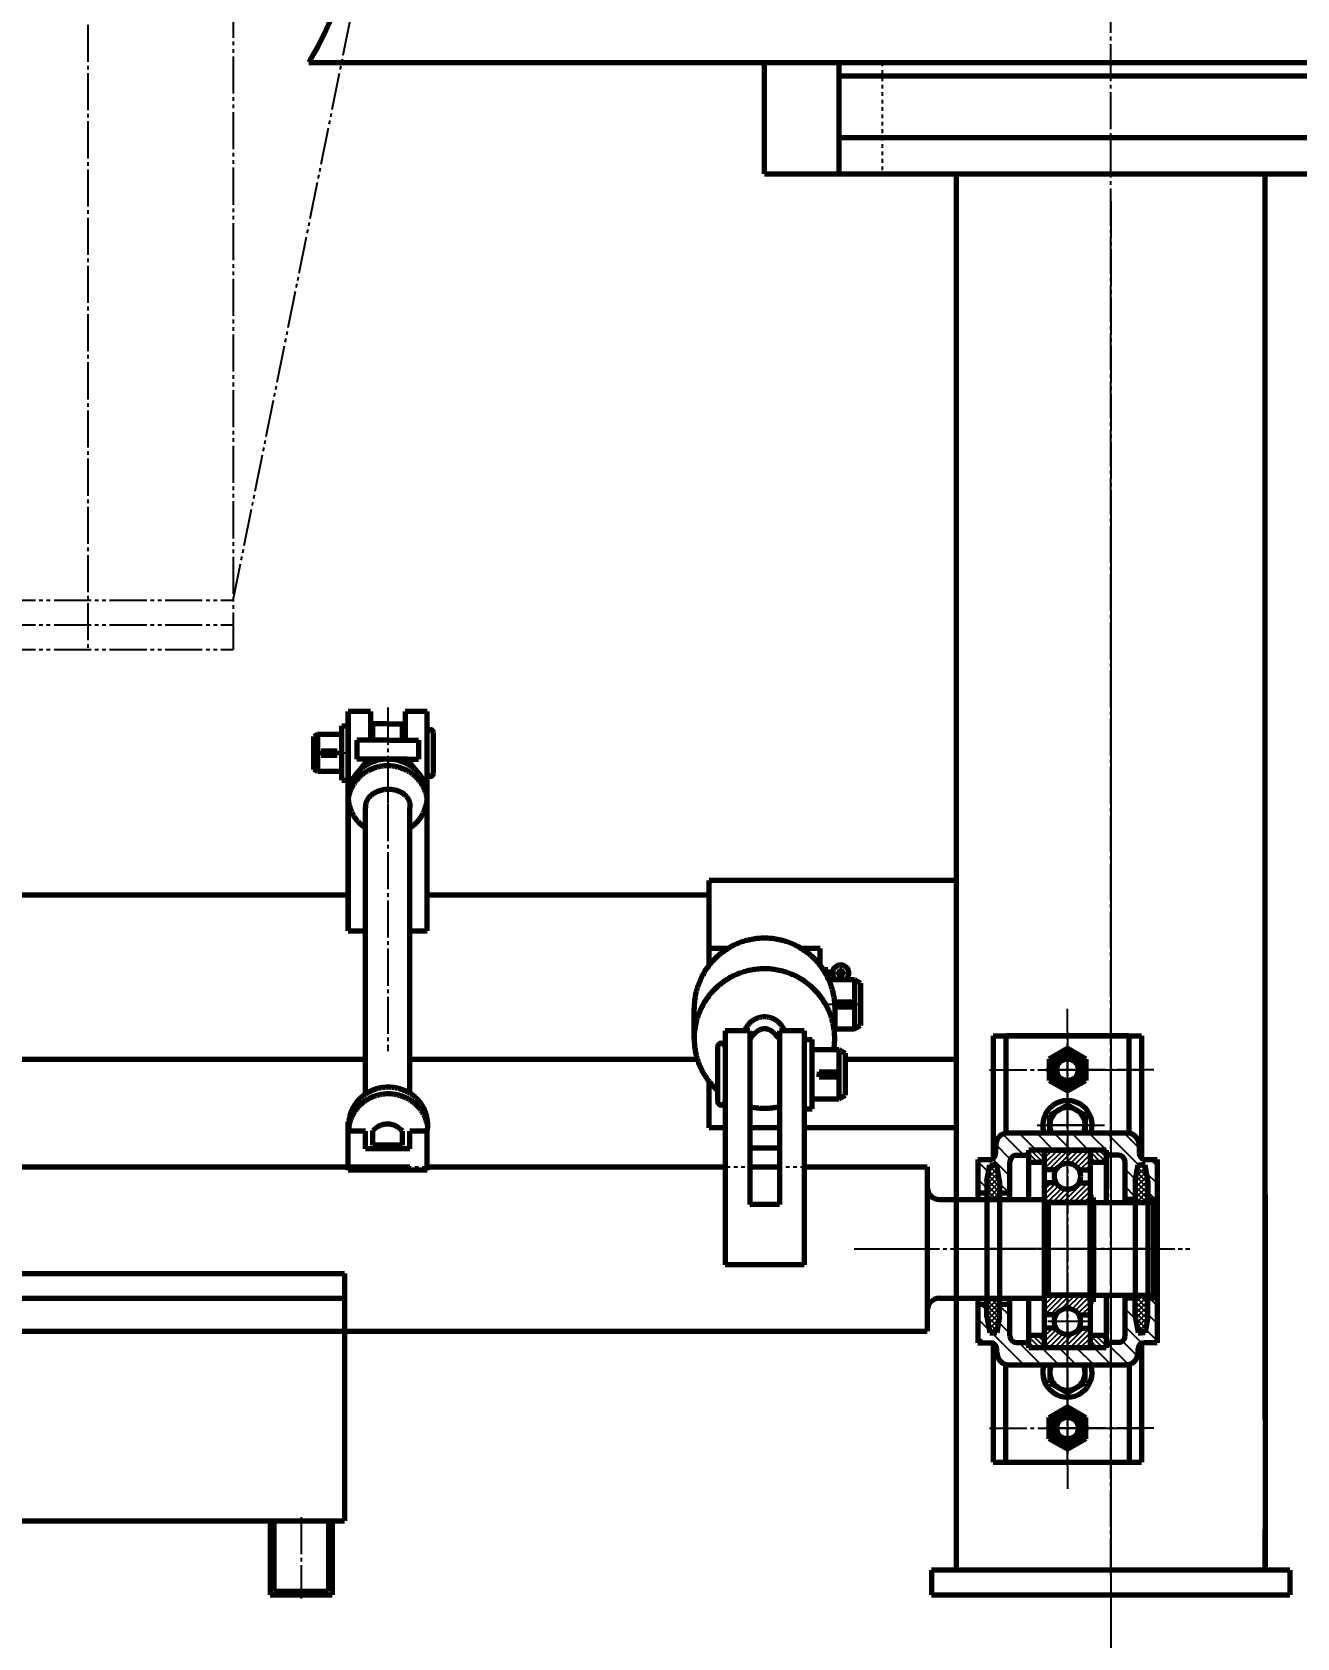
# Model space of a CAD drawing. Header units: millimetres. Extents: x -11880 to 11880, y -8400 to 8400.
# Drawn here: x -1729 to -706, y 3746 to 5046 of the extents above; entities that cross this region are included whole.
import ezdxf

# ---------------------------------------------------------------- set-up
doc = ezdxf.new("R2010")
doc.units = ezdxf.units.MM
for name, pattern in [('EB_DASH', [6, 3, -3]), ('EB_DASHDOT', [39, 30, -3, 3, -3]), ('EB_DASHDOTDOT', [45, 30, -3, 3, -3, 3, -3])]:
    doc.linetypes.add(name, pattern=pattern)
for name, color, linetype, lineweight in [('CAXA0', 7, 'Continuous', 70), ('CAXA1', 1, 'EB_DASHDOT', 25), ('CAXA2', 6, 'EB_DASH', 25), ('CAXA3', 7, 'Continuous', 25), ('CAXA4', 3, 'Continuous', 25), ('CAXA5', 4, 'Continuous', 25)]:
    doc.layers.add(name, color=color, linetype=linetype, lineweight=lineweight)
doc.styles.add('标准', font='', dxfattribs={"width": 0.667})
doc.styles.get('标准').set_extended_font_data('SimSun')
doc.dimstyles.new('标准', dxfattribs={"dimscale": 40, "dimtxt": 5, "dimasz": 3, "dimexe": 2, "dimexo": 0, "dimtad": 1, "dimdec": 1, "dimzin": 12, "dimdsep": 46, "dimtxsty": '标准', "dimcen": 0, "dimdle": 4, "dimaunit": 1, "dimazin": 2, "dimtfac": 1, "dimtdec": 3, "dimtmove": 0, "dimatfit": 3, "dimfxl": 0, "dimtolj": 1, "dimtzin": 0, "dimarcsym": 0})

# ---------------------------------------------------------------- blocks, each defined once
blk = doc.blocks.new('CAXBLOCK196')
at = {"layer": 'CAXA0', "color": 0, "linetype": 'Continuous', "lineweight": 25}
for p, q in [((-909.8, 4109.2), (-904.5, 4114.5)), ((-909.8, 4113.5), (-908.8, 4114.5)), ((-909.8, 4105), (-900.4, 4114.4)), ((-909.8, 4100.7), (-898.5, 4112)), ((-907.7, 4098.6), (-896, 4110.3)), ((-903.5, 4098.6), (-892.8, 4109.3)), ((-899.2, 4098.6), (-888.1, 4109.7)), ((-895, 4098.6), (-879.1, 4114.5)), ((-890.8, 4098.6), (-874.8, 4114.5)), ((-886.5, 4098.6), (-872.8, 4112.3)), ((-882.3, 4098.6), (-872.8, 4108)), ((-878, 4098.6), (-872.8, 4103.8))]:
    blk.add_line(p, q, dxfattribs=at)
blk = doc.blocks.new('CAXBLOCK197')
at = {"layer": 'CAXA0', "color": 0, "linetype": 'Continuous', "lineweight": 25}
for p, q in [((-909.8, 4126.2), (-894.9, 4141.1)), ((-909.8, 4130.4), (-899.2, 4141.1)), ((-909.8, 4134.7), (-903.4, 4141.1)), ((-909.8, 4138.9), (-907.7, 4141.1)), ((-906.6, 4125.1), (-890.7, 4141.1)), ((-902.4, 4125.1), (-886.4, 4141.1)), ((-893, 4130.3), (-882.2, 4141.1)), ((-888.9, 4130.2), (-878, 4141.1)), ((-885.9, 4128.9), (-874, 4140.8)), ((-883.5, 4127), (-872.8, 4137.7)), ((-881.2, 4125.1), (-872.8, 4133.5)), ((-876.9, 4125.1), (-872.8, 4129.2))]:
    blk.add_line(p, q, dxfattribs=at)
blk = doc.blocks.new('CAXBLOCK198')
at = {"layer": 'CAXA0', "color": 0, "linetype": 'Continuous', "lineweight": 25}
for p, q in [((-909.8, 4011.6), (-897.9, 4023.6)), ((-909.8, 4015.9), (-902.1, 4023.6)), ((-909.8, 4020.1), (-906.4, 4023.6)), ((-909.6, 4007.6), (-893.6, 4023.6)), ((-905.3, 4007.6), (-889.4, 4023.6)), ((-901.1, 4007.6), (-885.2, 4023.6)), ((-891.5, 4013), (-880.9, 4023.6)), ((-887.9, 4012.4), (-876.7, 4023.6)), ((-885.1, 4010.9), (-873.3, 4022.8)), ((-882.9, 4008.8), (-872.8, 4018.9)), ((-879.9, 4007.6), (-872.8, 4014.7)), ((-875.6, 4007.6), (-872.8, 4010.5))]:
    blk.add_line(p, q, dxfattribs=at)
blk = doc.blocks.new('CAXBLOCK199')
at = {"layer": 'CAXA0', "color": 0, "linetype": 'Continuous', "lineweight": 25}
for p, q in [((-909.8, 3990.4), (-903.2, 3997)), ((-909.8, 3994.7), (-907.5, 3997)), ((-909.8, 3986.2), (-899.9, 3996.1)), ((-909.6, 3982.2), (-897.8, 3993.9)), ((-906.4, 3981.1), (-895.1, 3992.4)), ((-902.2, 3981.1), (-891.6, 3991.7)), ((-898, 3981.1), (-885.7, 3993.3)), ((-893.7, 3981.1), (-877.8, 3997)), ((-889.5, 3981.1), (-873.5, 3997)), ((-885.2, 3981.1), (-872.8, 3993.5)), ((-882.3, 3996.8), (-882, 3997)), ((-881, 3981.1), (-872.8, 3989.2)), ((-876.7, 3981.1), (-872.8, 3985))]:
    blk.add_line(p, q, dxfattribs=at)
blk = doc.blocks.new('CAXBLOCK201')
at = {"layer": 'CAXA0', "color": 0, "linetype": 'Continuous', "lineweight": 25}
for p, q in [((-872.8, 4099.5), (-870.3, 4102)), ((-871.8, 4096.3), (-870.3, 4097.8))]:
    blk.add_line(p, q, dxfattribs=at)
blk = doc.blocks.new('CAXBLOCK202')
at = {"layer": 'CAXA0', "color": 0, "linetype": 'Continuous', "lineweight": 25}
for p, q in [((-872.8, 4101), (-871.1, 4102.7)), ((-872.8, 4102.4), (-872.6, 4102.7)), ((-872.8, 4099.5), (-870.3, 4102)), ((-872.8, 4098.1), (-870.3, 4100.6)), ((-872.8, 4096.7), (-870.3, 4099.2)), ((-871.8, 4096.3), (-870.3, 4097.8)), ((-870.4, 4096.3), (-870.3, 4096.4))]:
    blk.add_line(p, q, dxfattribs=at)
blk = doc.blocks.new('CAXBLOCK200', base_point=(-870.3, 4061.1))
at = {"layer": 'CAXA0', "linetype": 'Continuous', "lineweight": 70}
for p, q in [((-870.3, 4102.7), (-872.8, 4102.7)), ((-872.8, 4018.3), (-872.8, 4102.7)), ((-870.3, 4096.3), (-872.8, 4096.3)), ((-870.3, 4018.3), (-870.3, 4102.7)), ((-870.3, 4026.4), (-872.8, 4026.4)), ((-870.3, 4018.3), (-872.8, 4018.3))]:
    blk.add_line(p, q, dxfattribs=at)
at = {"layer": 'CAXA1'}
blk.add_line((-867.3, 4061.1), (-875.8, 4061.1), dxfattribs=at)
at = {"layer": 'CAXA0', "linetype": 'Continuous', "lineweight": 70}
blk.add_blockref('CAXBLOCK201', (0, 0), dxfattribs=at)
at = {"layer": 'CAXA5'}
blk.add_blockref('CAXBLOCK202', (0, 0), dxfattribs=at)
blk = doc.blocks.new('CAXBLOCK203')
at = {"layer": 'CAXA0', "color": 0, "linetype": 'Continuous', "lineweight": 25}
for p, q in [((-956.5, 4113.5), (-947.3, 4122.6)), ((-956.1, 4118.1), (-948, 4126.2)), ((-955.2, 4123.2), (-949.4, 4129.1)), ((-954.3, 4128.4), (-953.6, 4129.1)), ((-836.5, 4114.7), (-827.5, 4123.6)), ((-836.5, 4110.5), (-826.9, 4120)), ((-835.8, 4119.6), (-828.2, 4127.3)), ((-834.9, 4124.7), (-830.6, 4129.1)), ((-956.5, 4109.3), (-946.7, 4119)), ((-956.5, 4105), (-946.2, 4115.3)), ((-956.1, 4101.1), (-946.2, 4111)), ((-951.9, 4101.1), (-946.2, 4106.8)), ((-836.5, 4106.2), (-826.3, 4116.4)), ((-836.5, 4102), (-826.2, 4112.2)), ((-835.6, 4098.6), (-826.2, 4108)), ((-947.7, 4101.1), (-946.2, 4102.5)), ((-831.4, 4098.6), (-826.2, 4103.7)), ((-827.1, 4098.6), (-826.2, 4099.5)), ((-956.5, 4011.7), (-947.1, 4021.1)), ((-956.5, 4015.9), (-951.3, 4021.1)), ((-956.5, 4020.2), (-955.5, 4021.1)), ((-956.5, 4007.4), (-946.2, 4017.7)), ((-836.5, 4021.4), (-834.2, 4023.6)), ((-836.5, 4017.1), (-830, 4023.6)), ((-836.5, 4012.9), (-826.2, 4023.1)), ((-836.5, 4008.6), (-826.2, 4018.9)), ((-956, 4003.6), (-946.2, 4013.4)), ((-955.4, 4000), (-946.2, 4009.2)), ((-954.8, 3996.4), (-946.4, 4004.7)), ((-836.2, 4004.7), (-826.2, 4014.7)), ((-835.6, 4001), (-826.2, 4010.4)), ((-834.9, 3997.4), (-826.2, 4006.2)), ((-953.8, 3993.1), (-947.3, 3999.6)), ((-949.6, 3993.1), (-948.2, 3994.4)), ((-834.3, 3993.8), (-827.1, 4001)), ((-830.8, 3993.1), (-828, 3995.9))]:
    blk.add_line(p, q, dxfattribs=at)
blk = doc.blocks.new('CAXBLOCK204')
at = {"layer": 'CAXA0', "color": 0, "linetype": 'Continuous', "lineweight": 25}
for p, q in [((-946.2, 4111.2), (-955.6, 4120.7)), ((-946.2, 4115.5), (-955, 4124.3)), ((-947, 4120.5), (-954.4, 4127.9)), ((-947.9, 4125.6), (-951.3, 4129.1)), ((-826.2, 4110), (-835.8, 4119.6)), ((-826.2, 4114.2), (-835.2, 4123.2)), ((-826.7, 4119), (-834.6, 4126.9)), ((-827.6, 4124.1), (-832.5, 4129.1)), ((-946.2, 4102.7), (-956.5, 4113)), ((-948.8, 4101.1), (-956.5, 4108.7)), ((-946.2, 4107), (-956.3, 4117)), ((-826.2, 4105.8), (-836.5, 4116)), ((-826.2, 4101.5), (-836.5, 4111.8)), ((-827.5, 4098.6), (-836.5, 4107.5)), ((-953, 4101.1), (-956.5, 4104.5)), ((-831.7, 4098.6), (-836.5, 4103.3)), ((-836, 4098.6), (-836.5, 4099)), ((-946.2, 4009.4), (-956.5, 4019.6)), ((-946.3, 4005.3), (-956.5, 4015.4)), ((-946.2, 4013.6), (-953.7, 4021.1)), ((-946.2, 4017.9), (-949.4, 4021.1)), ((-826.2, 4012.4), (-836.5, 4022.7)), ((-826.2, 4008.2), (-836.5, 4018.4)), ((-826.2, 4016.7), (-833.1, 4023.6)), ((-826.2, 4020.9), (-828.9, 4023.6)), ((-947, 4001.7), (-956.5, 4011.2)), ((-947.6, 3998.1), (-956.5, 4006.9)), ((-826.5, 4004.3), (-836.5, 4014.2)), ((-827.2, 4000.6), (-836.5, 4009.9)), ((-827.8, 3997), (-836.4, 4005.6)), ((-948.2, 3994.4), (-955.7, 4001.9)), ((-951.1, 3993.1), (-954.8, 3996.8)), ((-828.4, 3993.4), (-835.5, 4000.5)), ((-832.3, 3993.1), (-834.6, 3995.3))]:
    blk.add_line(p, q, dxfattribs=at)
blk = doc.blocks.new('CAXBLOCK205')
at = {"layer": 'CAXA0', "color": 0, "linetype": 'Continuous', "lineweight": 25}
for p, q in [((-937.6, 4133.7), (-949.4, 4145.5)), ((-926.5, 4136.8), (-943.7, 4154)), ((-926.3, 4150.7), (-930.3, 4154.7)), ((-916.7, 4141.1), (-926.3, 4150.7)), ((-902.5, 4141.1), (-916.2, 4154.7)), ((-891.3, 4144), (-902.1, 4154.7)), ((-874.2, 4141.1), (-887.9, 4154.7)), ((-855.8, 4136.8), (-873.8, 4154.7)), ((-833.9, 4129.1), (-859.6, 4154.7)), ((-833.2, 4142.5), (-845.5, 4154.7)), ((-937.9, 4119.9), (-952, 4134)), ((-888.4, 4141.1), (-891.3, 4144)), ((-818.8, 4128.1), (-824.1, 4133.4)), ((-955.2, 4123.1), (-963.8, 4131.7)), ((-836.2, 4117.2), (-844.7, 4125.7)), ((-818.8, 4113.9), (-827.3, 4122.4)), ((-956.5, 4110.1), (-963.8, 4117.5)), ((-938.2, 4106.1), (-946.2, 4114)), ((-836.5, 4103.3), (-844.7, 4111.5)), ((-820.1, 4101.1), (-826.2, 4107.2)), ((-956.5, 4011.2), (-961.4, 4016.1)), ((-836.5, 4018.4), (-839.1, 4021.1)), ((-818.8, 4014.9), (-825, 4021.1)), ((-954.5, 3995.1), (-963.8, 4004.4)), ((-937.9, 4006.8), (-946.2, 4015)), ((-836.1, 4003.9), (-844.7, 4012.6)), ((-818.8, 4000.8), (-826.2, 4008.2)), ((-958.8, 3985.2), (-963.8, 3990.2)), ((-926.7, 3967.2), (-952.5, 3993.1)), ((-937.9, 3992.6), (-947, 4001.7)), ((-831.1, 3984.8), (-844.7, 3998.4)), ((-818.8, 3986.7), (-828, 3995.8)), ((-926.3, 3981), (-930.7, 3985.4)), ((-912.5, 3967.2), (-926.3, 3981)), ((-898.4, 3967.2), (-912.2, 3981.1)), ((-891.3, 3974.3), (-898.1, 3981.1)), ((-870.1, 3967.2), (-884, 3981.1)), ((-856, 3967.2), (-869.8, 3981.1)), ((-842, 3967.4), (-859.2, 3984.6)), ((-834.6, 3974.2), (-846.8, 3986.3)), ((-941.2, 3967.6), (-948.2, 3974.6)), ((-884.2, 3967.2), (-891.3, 3974.3))]:
    blk.add_line(p, q, dxfattribs=at)
blk = doc.blocks.new('CAXBLOCK206')
at = {"layer": 'CAXA0', "color": 0, "linetype": 'Continuous', "lineweight": 25}
for p, q in [((-915.2, 4131.1), (-922.5, 4138.4)), ((-919.4, 4131.1), (-922.5, 4134.2)), ((-910.9, 4131.1), (-920.9, 4141.1)), ((-909.8, 4134.2), (-916.7, 4141.1)), ((-909.8, 4138.5), (-912.4, 4141.1)), ((-864.2, 4131.1), (-872.8, 4139.7)), ((-868.5, 4131.1), (-872.8, 4135.4)), ((-860.1, 4131.2), (-870, 4141.1)), ((-860.1, 4135.4), (-865.8, 4141.1)), ((-860.1, 4139.7), (-861.5, 4141.1)), ((-872.7, 4131.1), (-872.8, 4131.2)), ((-913.7, 3981.1), (-922.5, 3990)), ((-909.8, 3981.5), (-919.4, 3991.1)), ((-909.8, 3985.7), (-915.2, 3991.1)), ((-909.8, 3990), (-910.9, 3991.1)), ((-862.7, 3981.1), (-872.7, 3991.1)), ((-860.1, 3982.7), (-868.5, 3991.1)), ((-860.1, 3987), (-864.3, 3991.1)), ((-917.9, 3981.1), (-922.5, 3985.7)), ((-922.1, 3981.1), (-922.5, 3981.5)), ((-867, 3981.1), (-872.8, 3986.9)), ((-871.2, 3981.1), (-872.8, 3982.7))]:
    blk.add_line(p, q, dxfattribs=at)
blk = doc.blocks.new('CAXBLOCK207', base_point=(-891.3, 4206.1))
at = {"layer": 'CAXA0'}
for p, q in [((-891.3, 4223.2), (-906.2, 4214.6)), ((-906.2, 4214.6), (-906.2, 4197.5)), ((-876.5, 4214.6), (-891.3, 4223.2)), ((-876.5, 4214.6), (-876.5, 4197.5)), ((-906.2, 4197.5), (-891.3, 4189)), ((-891.3, 4189), (-876.5, 4197.5))]:
    blk.add_line(p, q, dxfattribs=at)
blk.add_circle((-891.3, 4206.1), 14.8, dxfattribs=at)
at = {"layer": 'CAXA1', "linetype": 'EB_DASHDOT', "lineweight": 25}
for p, q in [((-891.3, 4186), (-891.3, 4226.2)), ((-873.5, 4206.1), (-909.2, 4206.1))]:
    blk.add_line(p, q, dxfattribs=at)
blk = doc.blocks.new('CAXBLOCK208', base_point=(-891.3, 3916.1))
at = {"layer": 'CAXA0'}
for p, q in [((-906.2, 3924.6), (-891.3, 3933.2)), ((-906.2, 3907.5), (-906.2, 3924.6)), ((-891.3, 3933.2), (-876.5, 3924.6)), ((-876.5, 3907.5), (-876.5, 3924.6)), ((-891.3, 3899), (-906.2, 3907.5)), ((-876.5, 3907.5), (-891.3, 3899))]:
    blk.add_line(p, q, dxfattribs=at)
blk.add_circle((-891.3, 3916.1), 14.8, dxfattribs=at)
at = {"layer": 'CAXA1', "linetype": 'EB_DASHDOT', "lineweight": 25}
for p, q in [((-891.3, 3936.2), (-891.3, 3896)), ((-873.5, 3916.1), (-909.2, 3916.1))]:
    blk.add_line(p, q, dxfattribs=at)
blk = doc.blocks.new('*D213')
at = {"layer": 'CAXA4', "linetype": 'Continuous', "lineweight": 25}
for points in [[(-7351.3, 3066.3), (-7231.3, 3051.3), (-7231.3, 3081.3)], [(-856.3, 3066.3), (-976.3, 3051.3), (-976.3, 3081.3)]]:
    blk.add_hatch(color=0, dxfattribs=at).paths.add_polyline_path(points, flags=0)
at = {"layer": 'CAXA4', "color": 0, "linetype": 'Continuous', "lineweight": 25}
for p, q in [((-7351.3, 4534.1), (-7351.3, 2986.3)), ((-856.3, 3797.1), (-856.3, 2986.3)), ((-7351.3, 3066.3), (-856.3, 3066.3))]:
    blk.add_line(p, q, dxfattribs=at)
at = {"layer": 'CAXA4', "color": 0, "linetype": 'Continuous', "lineweight": 25, "insert": (-4316.6, 3365.3), "char_height": 200, "attachment_point": 1, "style": '标准'}
blk.add_mtext('\\fSimSun|b0|i0|p34;6495', dxfattribs=at)
blk = doc.blocks.new('CAXBLOCK307', base_point=(-1426.3, 5281.1))
at = {"layer": 'CAXA0', "color": 2, "linetype": 'EB_DASHDOTDOT', "lineweight": 25}
for p, q in [((-1566.3, 6016.1), (-1566.3, 4546.1)), ((-1566.3, 4586.1), (-1456.3, 5131.1)), ((-1801.3, 4586.1), (-1566.3, 4586.1)), ((-1801.3, 4566.1), (-1566.3, 4566.1)), ((-1801.3, 4546.1), (-1566.3, 4546.1))]:
    blk.add_line(p, q, dxfattribs=at)
at = {"layer": 'CAXA1', "linetype": 'EB_DASHDOT', "lineweight": 25}
blk.add_line((-1683.8, 6026.6), (-1683.8, 4546.1), dxfattribs=at)
blk = doc.blocks.new('CAXBLOCK306', base_point=(-1426.3, 5281.1))
at = {"layer": 'CAXA0'}
blk.add_blockref('CAXBLOCK307', (-1426.3, 5281.1), dxfattribs=at)
blk = doc.blocks.new('CAXBLOCK339', base_point=(-7241.3, 3781.1))
at = {"layer": 'CAXA0'}
for p, q in [((-6919.5, 4041.1), (-1476.3, 4041.1)), ((-1476.3, 4041.1), (-1476.3, 3841.1)), ((-7248.3, 4021.1), (-1476.3, 4021.1)), ((-1476.3, 3959.1), (-1476.3, 3843.1)), ((-6919.5, 3841.1), (-1476.3, 3841.1)), ((-1536.3, 3841.1), (-1536.3, 3781.1)), ((-1533.3, 3841.1), (-1533.3, 3784.1)), ((-1489.3, 3841.1), (-1489.3, 3784.1)), ((-1486.3, 3841.1), (-1486.3, 3781.1)), ((-1533.3, 3784.1), (-1489.3, 3784.1)), ((-1536.3, 3781.1), (-1486.3, 3781.1))]:
    blk.add_line(p, q, dxfattribs=at)
at = {"layer": 'CAXA1', "linetype": 'EB_DASHDOT', "lineweight": 25}
blk.add_line((-1511.3, 3844.1), (-1511.3, 3778.1), dxfattribs=at)
blk = doc.blocks.new('*D424')
at = {"layer": 'CAXA4', "linetype": 'Continuous', "lineweight": 25}
for points in [[(-856.3, 3066.3), (-736.3, 3051.3), (-736.3, 3081.3)], [(643.7, 3066.3), (523.7, 3051.3), (523.7, 3081.3)]]:
    blk.add_hatch(color=0, dxfattribs=at).paths.add_polyline_path(points, flags=0)
at = {"layer": 'CAXA4', "color": 0, "linetype": 'Continuous', "lineweight": 25}
for p, q in [((643.7, 4361.3), (643.7, 2986.3)), ((-856.3, 4230.9), (-856.3, 2986.3)), ((-856.3, 3066.3), (643.7, 3066.3))]:
    blk.add_line(p, q, dxfattribs=at)
at = {"layer": 'CAXA4', "color": 0, "linetype": 'Continuous', "lineweight": 25, "insert": (-319.1, 3365.3), "char_height": 200, "attachment_point": 1, "style": '标准'}
blk.add_mtext('\\fSimSun|b0|i0|p34;1500', dxfattribs=at)

msp = doc.modelspace()

# ---------------------------------------------------------------- linework, layer by layer
at = {"layer": 'CAXA0', "linetype": 'Continuous', "lineweight": 70}
for p, q in [((-1505.22, 5021.08), (-236.33, 5021.08)), ((-981.33, 4931.08), (-981.33, 3801.08)), ((-731.33, 3923.01), (-731.33, 4931.08)), ((-1484.93, 4464.02), (-1484.93, 4462.35)), ((-1484.93, 4460.68), (-1484.93, 4462.35)), ((-1074.83, 4280.06), (-1076.07, 4283.11)), ((-1074.83, 4280.06), (-1073.6, 4283.11)), ((-1074.83, 4279.08), (-1074.83, 4280.06)), ((-841.33, 4233.57), (-941.33, 4233.57)), ((-941.33, 4233.57), (-941.33, 4154.75)), ((-841.33, 4154.75), (-841.33, 4233.57)), ((-963.83, 4133.4), (-954.44, 4133.4)), ((-828.21, 4133.4), (-818.83, 4133.4)), ((-731.33, 4105.08), (-731.33, 3923.01)), ((-731.33, 4105.08), (-731.33, 3923.01)), ((-731.33, 4105.08), (-731.33, 3801.08)), ((-941.33, 3888.6), (-941.33, 3967.41)), ((-938.52, 3967.23), (-844.13, 3967.23)), ((-841.33, 3967.41), (-841.33, 3888.6)), ((-731.33, 3834.01), (-731.33, 3801.08)), ((-731.33, 3834.01), (-731.33, 3801.08)), ((-731.33, 3834.01), (-731.33, 3801.08)), ((-731.33, 3801.08), (-731.33, 3834.01)), ((-1001.33, 3801.08), (-1001.33, 3781.08)), ((-1001.33, 3797.08), (-1001.33, 3781.08)), ((-711.33, 3801.08), (-711.33, 3781.08)), ((-711.33, 3797.08), (-711.33, 3781.08))]:
    msp.add_line(p, q, dxfattribs=at)
at = {"layer": 'CAXA0'}
for p, q in [((-1136.33, 4931.08), (-1136.33, 5021.08)), ((-1076.33, 5021.08), (-1076.33, 4931.08)), ((-1076.33, 5021.08), (-1076.33, 4931.08)), ((-636.33, 5010.08), (-1076.33, 5010.08)), ((-636.33, 4960.08), (-1076.33, 4960.08)), ((-1136.33, 4931.08), (-476.33, 4931.08)), ((-1478.33, 4440.35), (-1478.33, 4484.35)), ((-1478.33, 4484.35), (-1473.33, 4484.35)), ((-1473.33, 4496.08), (-1473.33, 4318.46)), ((-1473.33, 4318.46), (-1473.33, 4496.08)), ((-1455.33, 4496.08), (-1473.33, 4496.08)), ((-1455.33, 4496.08), (-1455.33, 4472.68)), ((-1453.33, 4472.68), (-1453.33, 4486.08)), ((-1441.33, 4486.08), (-1453.33, 4486.08)), ((-1441.33, 4486.08), (-1429.33, 4486.08)), ((-1429.33, 4472.68), (-1429.33, 4486.08)), ((-1427.33, 4496.08), (-1427.33, 4472.68)), ((-1409.33, 4496.08), (-1427.33, 4496.08)), ((-1409.33, 4318.46), (-1409.33, 4496.08)), ((-1409.33, 4318.46), (-1409.33, 4496.08)), ((-1498.18, 4477.35), (-1501.18, 4475.61)), ((-1501.18, 4449.08), (-1501.18, 4475.61)), ((-1501.18, 4475.61), (-1501.18, 4449.08)), ((-1498.19, 4477.35), (-1498.19, 4447.35)), ((-1478.33, 4477.35), (-1498.19, 4477.35)), ((-1498.19, 4447.35), (-1498.19, 4477.35)), ((-1466.33, 4472.68), (-1466.33, 4457.46)), ((-1441.33, 4472.68), (-1466.33, 4472.68)), ((-1441.33, 4472.68), (-1416.33, 4472.68)), ((-1416.33, 4472.68), (-1416.33, 4457.46)), ((-1404.33, 4445.85), (-1404.33, 4478.85)), ((-1495.12, 4464.02), (-1495.12, 4462.35)), ((-1495.12, 4464.02), (-1482.33, 4464.02)), ((-1495.12, 4460.68), (-1495.12, 4462.35)), ((-1495.12, 4460.68), (-1482.33, 4460.68)), ((-1493.21, 4464.02), (-1493.21, 4462.35)), ((-1493.21, 4460.68), (-1493.21, 4462.35)), ((-1488.26, 4464.02), (-1488.26, 4462.35)), ((-1488.26, 4460.68), (-1488.26, 4462.35)), ((-1482.33, 4464.02), (-1482.33, 4462.35)), ((-1482.33, 4460.68), (-1482.33, 4462.35)), ((-1457.2, 4457.46), (-1473.33, 4437.25)), ((-1441.33, 4457.46), (-1466.33, 4457.46)), ((-1425.45, 4457.46), (-1457.2, 4457.46)), ((-1441.33, 4457.46), (-1416.33, 4457.46)), ((-1425.45, 4457.46), (-1409.33, 4437.25)), ((-1498.18, 4447.35), (-1501.18, 4449.08)), ((-1478.33, 4447.35), (-1498.19, 4447.35)), ((-1478.33, 4440.35), (-1473.33, 4440.35)), ((-1459.33, 4186.32), (-1459.33, 4418.13)), ((-1423.33, 4186.91), (-1423.33, 4418.15)), ((-981.33, 4359.08), (-1181.33, 4359.08)), ((-1181.33, 4290.58), (-1181.33, 4359.08)), ((-1760.69, 4347.58), (-1473.33, 4347.58)), ((-1409.33, 4347.58), (-1383.33, 4347.58)), ((-1409.33, 4347.58), (-1181.33, 4347.58)), ((-1473.33, 4318.46), (-1459.33, 4318.46)), ((-1423.33, 4318.46), (-1409.33, 4318.46)), ((-1166.24, 4304.08), (-1181.33, 4304.08)), ((-1091.33, 4304.08), (-1106.54, 4304.08)), ((-1091.33, 4290.42), (-1091.33, 4304.08)), ((-1088.93, 4287.08), (-1085.33, 4287.08)), ((-1085.33, 4279.08), (-1085.33, 4287.08)), ((-1085.33, 4279.08), (-1063.75, 4279.08)), ((-1063.75, 4279.08), (-1063.75, 4239.08)), ((-1063.75, 4279.08), (-1058.75, 4276.19)), ((-1058.75, 4276.19), (-1058.75, 4241.97)), ((-1193.39, 4230.82), (-1193.39, 4255.6)), ((-1079.39, 4239.08), (-1079.39, 4255.6)), ((-1078.83, 4261.07), (-1078.83, 4259.08)), ((-1078.83, 4261.07), (-1064.02, 4261.07)), ((-1078.83, 4257.09), (-1078.83, 4259.08)), ((-1078.83, 4257.09), (-1064.02, 4257.09)), ((-1074.83, 4261.07), (-1074.83, 4259.08)), ((-1074.83, 4257.09), (-1074.83, 4259.08)), ((-1067.73, 4261.07), (-1067.73, 4259.08)), ((-1067.73, 4257.09), (-1067.73, 4259.08)), ((-1064.02, 4261.07), (-1064.02, 4259.08)), ((-1064.02, 4257.09), (-1064.02, 4259.08)), ((-1168.39, 4237.48), (-1168.39, 4048.1)), ((-1148.39, 4237.48), (-1168.39, 4237.48)), ((-1148.39, 4237.48), (-1148.39, 4097.08)), ((-1124.39, 4237.48), (-1124.39, 4097.08)), ((-1104.39, 4237.48), (-1124.39, 4237.48)), ((-1104.39, 4237.48), (-1104.39, 4048.1)), ((-1080.18, 4239.08), (-1063.75, 4239.08)), ((-1063.75, 4239.08), (-1058.75, 4241.97)), ((-1174.39, 4224.48), (-1174.39, 4180.48)), ((-1168.39, 4224.48), (-1168.39, 4180.48)), ((-1103.89, 4230.48), (-1097.89, 4230.48)), ((-1097.89, 4174.48), (-1097.89, 4230.48)), ((-951.33, 4233.58), (-831.33, 4233.58)), ((-951.33, 4233.58), (-951.33, 4134.49)), ((-951.33, 4233.58), (-831.33, 4233.58)), ((-951.33, 4233.58), (-951.33, 4142.36)), ((-831.33, 4233.58), (-831.33, 4134.49)), ((-831.33, 4233.58), (-831.33, 4142.36)), ((-1748.91, 4214.58), (-1459.33, 4214.58)), ((-1423.33, 4214.58), (-1369.33, 4214.58)), ((-1423.33, 4214.58), (-1190.82, 4214.58)), ((-1097.89, 4222.48), (-1076.31, 4222.48)), ((-1076.31, 4222.48), (-1076.31, 4182.48)), ((-1076.31, 4222.48), (-1071.31, 4219.59)), ((-1071.31, 4219.59), (-1071.31, 4185.36)), ((-1071.31, 4214.58), (-981.33, 4214.58)), ((-1092.17, 4204.34), (-1092.17, 4202.35)), ((-1092.17, 4204.34), (-1077.36, 4204.34)), ((-1092.17, 4200.36), (-1092.17, 4202.35)), ((-1092.17, 4200.36), (-1077.36, 4200.36)), ((-1088.17, 4204.34), (-1088.17, 4202.35)), ((-1088.17, 4200.36), (-1088.17, 4202.35)), ((-1081.07, 4204.34), (-1081.07, 4202.35)), ((-1081.07, 4200.36), (-1081.07, 4202.35)), ((-1077.36, 4204.34), (-1077.36, 4202.35)), ((-1077.36, 4200.36), (-1077.36, 4202.35)), ((-1181.33, 4159.08), (-1181.33, 4196.61)), ((-1076.31, 4182.48), (-1071.31, 4185.36)), ((-1103.89, 4174.48), (-1097.89, 4174.48)), ((-1097.89, 4182.48), (-1076.31, 4182.48)), ((-905.59, 4169.35), (-891.33, 4177.59)), ((-891.33, 4177.59), (-877.06, 4169.35)), ((-1473.33, 4124.83), (-1473.33, 4163.94)), ((-1168.39, 4159.08), (-1181.33, 4159.08)), ((-1124.39, 4159.08), (-1148.39, 4159.08)), ((-981.33, 4159.08), (-1104.39, 4159.08)), ((-905.59, 4154.75), (-905.59, 4169.35)), ((-877.06, 4169.35), (-877.06, 4154.75)), ((-1459.33, 4156.28), (-1473.33, 4156.28)), ((-1459.33, 4141.96), (-1459.33, 4156.28)), ((-1453.33, 4145.12), (-1453.33, 4156.84)), ((-1429.33, 4145.12), (-1429.33, 4156.24)), ((-1409.33, 4156.28), (-1423.33, 4156.28)), ((-1423.33, 4141.96), (-1423.33, 4156.28)), ((-1409.33, 4124.83), (-1409.33, 4156.28)), ((-949.41, 4145.45), (-949.44, 4138.38)), ((-841.33, 4154.75), (-941.33, 4154.75)), ((-833.24, 4145.45), (-833.21, 4138.38)), ((-1423.33, 4141.96), (-1459.33, 4141.96)), ((-1429.33, 4145.12), (-1453.33, 4145.12)), ((-1124.39, 4142.52), (-1148.39, 4142.52)), ((-963.83, 4133.4), (-963.83, 4101.08)), ((-932.94, 4136.79), (-925.53, 4136.79)), ((-922.53, 4101.08), (-922.53, 4141.08)), ((-860.13, 4141.08), (-922.53, 4141.08)), ((-909.83, 3981.08), (-909.83, 4141.08)), ((-907.73, 4141.08), (-874.93, 4141.08)), ((-872.83, 4141.08), (-872.83, 4098.58)), ((-860.13, 4141.08), (-860.13, 4098.58)), ((-849.71, 4136.79), (-857.13, 4136.79)), ((-818.83, 4133.4), (-818.83, 4023.58)), ((-1750.69, 4127.58), (-1423.33, 4127.58)), ((-1409.33, 4124.83), (-1473.33, 4124.83)), ((-1409.33, 4127.58), (-1168.39, 4127.58)), ((-1409.33, 4127.58), (-1168.39, 4127.58)), ((-1148.39, 4127.58), (-1136.39, 4127.58)), ((-1148.39, 4127.58), (-1124.39, 4127.58)), ((-1104.39, 4127.58), (-1019.83, 4127.58)), ((-1104.39, 4127.58), (-1004.83, 4127.58)), ((-1019.83, 4127.58), (-1004.83, 4127.58)), ((-1004.83, 4127.58), (-1004.83, 3994.58)), ((-956.45, 4116.03), (-954.19, 4129.06)), ((-954.19, 4129.06), (-951.33, 4129.06)), ((-948.46, 4129.06), (-951.33, 4129.06)), ((-946.2, 4116.03), (-948.46, 4129.06)), ((-937.94, 4101.08), (-937.94, 4131.79)), ((-909.83, 4131.08), (-922.53, 4131.08)), ((-900.53, 4125.14), (-909.83, 4125.14)), ((-882.13, 4125.14), (-872.83, 4125.14)), ((-860.13, 4131.08), (-872.83, 4131.08)), ((-844.71, 4098.58), (-844.71, 4131.79)), ((-836.45, 4116.03), (-834.19, 4129.06)), ((-834.19, 4129.06), (-831.33, 4129.06)), ((-828.46, 4129.06), (-831.33, 4129.06)), ((-826.2, 4116.03), (-828.46, 4129.06)), ((-956.45, 4116.03), (-956.45, 4021.08)), ((-946.2, 4116.03), (-946.2, 4021.08)), ((-900.53, 4114.52), (-909.83, 4114.52)), ((-882.13, 4114.52), (-872.83, 4114.52)), ((-836.45, 4116.03), (-836.45, 4023.58)), ((-826.2, 4116.03), (-826.2, 4023.58)), ((-1124.39, 4097.08), (-1148.39, 4097.08)), ((-994.83, 4101.08), (-909.83, 4101.08)), ((-909.83, 4021.08), (-909.83, 4101.08)), ((-909.83, 4021.08), (-909.83, 4101.08)), ((-909.83, 4021.08), (-909.83, 4101.08)), ((-909.83, 4101.08), (-909.83, 4021.08)), ((-909.83, 4097.08), (-906.83, 4097.08)), ((-909.83, 4025.08), (-909.83, 4097.08)), ((-909.83, 4097.08), (-909.83, 4025.08)), ((-909.83, 4097.08), (-906.83, 4097.08)), ((-874.93, 4098.58), (-907.73, 4098.58)), ((-874.93, 4098.58), (-907.73, 4098.58)), ((-874.93, 4098.58), (-907.73, 4098.58)), ((-906.83, 4098.58), (-873.03, 4098.58)), ((-906.83, 4023.58), (-906.83, 4098.58)), ((-906.83, 4098.58), (-906.83, 4023.58)), ((-906.83, 4098.58), (-873.03, 4098.58)), ((-905.83, 4098.58), (-872.33, 4098.58)), ((-905.83, 4098.58), (-872.33, 4098.58)), ((-873.03, 4023.58), (-873.03, 4098.58)), ((-873.03, 4098.58), (-873.03, 4023.58)), ((-873.03, 4097.08), (-870.33, 4097.08)), ((-873.03, 4097.08), (-870.33, 4097.08)), ((-872.83, 4098.58), (-822.83, 4098.58)), ((-870.33, 4023.58), (-870.33, 4098.58)), ((-870.33, 4098.58), (-870.33, 4023.58)), ((-870.33, 4098.58), (-821.83, 4098.58)), ((-870.33, 4025.08), (-870.33, 4097.08)), ((-870.33, 4097.08), (-870.33, 4025.08)), ((-836.45, 4101.08), (-844.71, 4101.08)), ((-818.83, 4101.08), (-826.2, 4101.08)), ((-821.83, 4098.58), (-819.83, 4096.58)), ((-821.83, 4098.58), (-821.83, 4023.58)), ((-819.83, 4096.58), (-819.83, 4025.58)), ((-1104.39, 4048.1), (-1168.39, 4048.1)), ((-994.83, 4021.08), (-909.83, 4021.08)), ((-963.83, 4021.08), (-963.83, 3985.17)), ((-956.45, 4006.13), (-956.45, 4021.08)), ((-946.2, 4006.13), (-946.2, 4021.08)), ((-937.94, 3990.37), (-937.94, 4021.08)), ((-922.53, 3981.08), (-922.53, 4021.08)), ((-909.83, 4025.08), (-906.83, 4025.08)), ((-909.83, 4025.08), (-906.83, 4025.08)), ((-874.93, 4023.58), (-907.73, 4023.58)), ((-874.93, 4023.58), (-907.73, 4023.58)), ((-874.93, 4023.58), (-907.73, 4023.58)), ((-906.83, 4023.58), (-873.03, 4023.58)), ((-906.83, 4023.58), (-873.03, 4023.58)), ((-905.83, 4023.58), (-872.33, 4023.58)), ((-905.83, 4023.58), (-872.33, 4023.58)), ((-873.03, 4025.08), (-870.33, 4025.08)), ((-873.03, 4025.08), (-870.33, 4025.08)), ((-872.83, 4023.58), (-872.83, 3981.08)), ((-872.33, 4023.58), (-818.83, 4023.58)), ((-870.33, 4023.58), (-821.83, 4023.58)), ((-860.13, 4023.58), (-860.13, 3981.08)), ((-844.71, 3990.37), (-844.71, 4023.58)), ((-836.45, 4021.08), (-844.71, 4021.08)), ((-836.45, 4006.13), (-836.45, 4023.58)), ((-826.2, 4006.13), (-826.2, 4023.58)), ((-818.83, 4021.08), (-826.2, 4021.08)), ((-819.83, 4025.58), (-821.83, 4023.58)), ((-818.83, 4023.58), (-818.83, 3985.17)), ((-956.45, 4006.13), (-954.19, 3993.1)), ((-946.2, 4006.13), (-948.46, 3993.1)), ((-900.53, 4007.64), (-909.83, 4007.64)), ((-882.13, 4007.64), (-872.83, 4007.64)), ((-836.45, 4006.13), (-834.19, 3993.1)), ((-826.2, 4006.13), (-828.46, 3993.1)), ((-1750.69, 3994.58), (-1012.33, 3994.58)), ((-1019.83, 3994.58), (-1004.83, 3994.58)), ((-954.19, 3993.1), (-951.33, 3993.1)), ((-948.46, 3993.1), (-951.33, 3993.1)), ((-909.83, 3991.08), (-922.53, 3991.08)), ((-900.53, 3997.02), (-909.83, 3997.02)), ((-882.13, 3997.02), (-872.83, 3997.02)), ((-860.13, 3991.08), (-872.83, 3991.08)), ((-834.19, 3993.1), (-831.33, 3993.1)), ((-828.46, 3993.1), (-831.33, 3993.1)), ((-963.83, 3985.17), (-953.52, 3985.17)), ((-951.33, 3984.66), (-951.33, 3888.58)), ((-948.52, 3977.23), (-948.52, 3980.17)), ((-932.94, 3985.37), (-925.53, 3985.37)), ((-860.13, 3981.08), (-922.53, 3981.08)), ((-874.93, 3981.08), (-907.73, 3981.08)), ((-849.71, 3985.37), (-857.13, 3985.37)), ((-834.13, 3977.23), (-834.13, 3980.17)), ((-831.33, 3984.66), (-831.33, 3888.58)), ((-818.83, 3985.17), (-829.13, 3985.17)), ((-905.59, 3967.41), (-905.59, 3952.81)), ((-877.06, 3952.81), (-877.06, 3967.41)), ((-905.59, 3952.81), (-891.33, 3944.57)), ((-891.33, 3944.57), (-877.06, 3952.81)), ((-951.33, 3888.58), (-831.33, 3888.58)), ((-711.33, 3801.08), (-1001.33, 3801.08)), ((-1001.33, 3781.08), (-711.33, 3781.08))]:
    msp.add_line(p, q, dxfattribs=at)
at = {"layer": 'CAXA0', "color": 230}
for p, q in [((-956.45, 4106.08), (-963.83, 4106.08)), ((-937.94, 4106.08), (-946.2, 4106.08)), ((-956.45, 4016.08), (-963.83, 4016.08)), ((-937.94, 4016.08), (-946.2, 4016.08))]:
    msp.add_line(p, q, dxfattribs=at)
at = {"layer": 'CAXA0', "linetype": 'Continuous', "lineweight": 70}
for centre in [(-891.33, 4206.07), (-891.33, 3916.1)]:
    msp.add_circle(centre, 11, dxfattribs=at)
at = {"layer": 'CAXA0'}
for centre, radius in [((-891.33, 4206.08), 8.75), ((-891.33, 4206.08), 8.75), ((-891.33, 4119.83), 10.62), ((-891.33, 4002.33), 10.62), ((-891.33, 3916.08), 8.75), ((-891.33, 3916.08), 8.75), ((-891.33, 3916.08), 8.75)]:
    msp.add_circle(centre, radius, dxfattribs=at)
for centre, radius, start, end in [((-1406.83, 4478.85), 2.5, 0, 180), ((-1406.83, 4445.85), 2.5, 180, 0), ((-1171.39, 4224.48), 3, 0, 180), ((-1171.39, 4180.48), 3, 180, 0), ((-891.33, 4161.11), 14.27, 333.50837, 206.49163), ((-1441.59, 4146.16), 15.87, 39.43386, 137.69518), ((-954.44, 4138.4), 5, 270, 359.75576), ((-932.94, 4131.79), 5, 90, 180), ((-932.94, 4131.79), 5, 90, 180), ((-925.53, 4139.79), 3, 270, 0), ((-907.73, 4138.98), 2.1, 90, 180), ((-874.93, 4138.98), 2.1, 0, 90), ((-857.13, 4139.79), 3, 180, 270), ((-849.71, 4131.79), 5, 0, 90), ((-849.71, 4131.79), 5, 0, 90), ((-828.21, 4138.4), 5, 180.24424, 270), ((-994.83, 4111.08), 10, 180, 270), ((-907.73, 4100.68), 2.1, 180, 270), ((-907.73, 4100.68), 2.1, 180, 270), ((-907.73, 4100.68), 2.1, 180, 270), ((-874.93, 4100.68), 2.1, 270, 0), ((-874.93, 4100.68), 2.1, 270, 0), ((-874.93, 4100.68), 2.1, 270, 0), ((-994.83, 4011.08), 10, 90, 180), ((-907.73, 4021.48), 2.1, 90, 180), ((-874.93, 4021.48), 2.1, 0, 90), ((-932.94, 3990.37), 5, 180, 270), ((-932.94, 3990.37), 5, 180, 270), ((-849.71, 3990.37), 5, 270, 360), ((-849.71, 3990.37), 5, 270, 360), ((-953.52, 3980.17), 5, 0, 90), ((-925.53, 3982.37), 3, 0, 90), ((-907.73, 3983.18), 2.1, 180, 270), ((-874.93, 3983.18), 2.1, 270, 0), ((-857.13, 3982.37), 3, 90, 180), ((-829.13, 3980.17), 5, 90, 180), ((-891.33, 3961.05), 14.27, 153.50837, 26.49163)]:
    msp.add_arc(centre, radius, start, end, dxfattribs=at)
at = {"layer": 'CAXA0', "linetype": 'Continuous', "lineweight": 70}
for centre, radius, start, end in [((-1074.83, 4284.34), 6.55, 320.73048, 219.26952), ((-1074.83, 4284.34), 6.55, 320.73048, 219.26952), ((-1088.5, 4275.77), 9.67, 20.00207, 27.21575), ((-1074.83, 4284.34), 1.75, 315, 225), ((-1061.16, 4275.77), 9.67, 152.78425, 159.99793), ((-891.33, 4161.11), 20, 343.67475, 196.32526), ((-939.42, 4144.93), 10, 101.01836, 180), ((-920.12, 4152.68), 10, 11.93672, 16.32527), ((-862.54, 4152.68), 10, 163.67475, 168.0633), ((-843.24, 4144.93), 10, 0, 78.98164), ((-938.52, 3977.23), 10, 180, 270), ((-844.13, 3977.23), 10, 270, 360), ((-891.33, 3961.05), 20, 163.67474, 16.32525)]:
    msp.add_arc(centre, radius, start, end, dxfattribs=at)
at = {"layer": 'CAXA0'}
for points, knots in [([(-1451.54, 5501.08), (-1483.77, 5447.93), (-1533.1, 5321.89), (-1445.89, 5158.31), (-1485.19, 5055.5), (-1505.22, 5021.08)], [0, 0, 0, 0, 180.2111506, 385.1844813, 501.1931776, 501.1931776, 501.1931776, 501.1931776]), ([(-1124.39, 4230.81), (-1127.36, 4234.86), (-1136.76, 4243.66), (-1145.69, 4234.71), (-1148.39, 4230.81)], [0, 0, 0, 0, 15.5838574, 30.2824532, 30.2824532, 30.2824532, 30.2824532])]:
    msp.add_open_spline(points, degree=3, knots=knots, dxfattribs=at)
for points, weights, knots in [([(-1423.33, 4401.79), (-1409.32, 4410.86), (-1409.32, 4426.99), (-1409.32, 4457.46), (-1441.33, 4457.46), (-1473.33, 4457.46), (-1473.33, 4426.99), (-1473.33, 4410.86), (-1459.33, 4401.79)], [0.861146084043, 0.820207862977, 1, 0.707106781187, 1, 0.707106781187, 1, 0.820207862977, 0.861146084043], [0, 0, 0, 30.0850066, 30.0850066, 79.0954615, 79.0954615, 128.1059164, 128.1059164, 158.1909229, 158.1909229, 158.1909229]), ([(-1409.33, 4425.33), (-1413.21, 4452.02), (-1441.33, 4452.02), (-1469.45, 4452.02), (-1473.33, 4425.33)], [0.949487615012, 0.73502389261, 1, 0.73502389261, 0.949487615012], [0, 0, 0, 45.4017329, 45.4017329, 90.8034658, 90.8034658, 90.8034658]), ([(-1423.18, 4420.39), (-1423.8, 4433.66), (-1441.9, 4432.81), (-1460, 4431.95), (-1459.37, 4418.68), (-1459.36, 4418.4), (-1459.33, 4418.13)], [1, 0.707106781187, 1, 0.707106781187, 1, 0.991532754249, 0.983555067464], [0, 0, 0, 24.6912706, 24.6912706, 49.3825412, 49.3825412, 50.0963408, 50.0963408, 50.0963408]), ([(-1079.39, 4255.42), (-1079.39, 4255.46), (-1079.39, 4255.51), (-1079.39, 4312.52), (-1136.39, 4312.52), (-1193.39, 4312.52), (-1193.39, 4255.51), (-1193.39, 4255.46), (-1193.39, 4255.42)], [0.999333720593, 0.999666480516, 1, 0.707106781187, 1, 0.707106781187, 1, 0.999666480499, 0.999333720559], [0, 0, 0, 0.101914, 0.101914, 89.6016851, 89.6016851, 179.1014563, 179.1014563, 179.2033703, 179.2033703, 179.2033703]), ([(-1080.35, 4222.48), (-1079.65, 4226.81), (-1079.64, 4231.2), (-1079.51, 4287.6), (-1136.39, 4287.73), (-1193.26, 4287.86), (-1193.39, 4231.46), (-1193.45, 4206.53), (-1174.89, 4189.71)], [0.944187214463, 0.968761967545, 1, 0.707106781187, 1, 0.707106781187, 1, 0.845215866321, 0.854028064], [0, 0, 0, 9.4559408, 9.4559408, 98.1164845, 98.1164845, 186.7770283, 186.7770283, 233.631119, 233.631119, 233.631119]), ([(-1120.17, 4237.48), (-1124.56, 4248.79), (-1136.39, 4248.79), (-1148.22, 4248.79), (-1152.6, 4237.48)], [0.889625997289, 0.780871130426, 1, 0.780871130426, 0.889625997289], [0, 0, 0, 20.9917841, 20.9917841, 41.9835682, 41.9835682, 41.9835682]), ([(-1409.33, 4156.28), (-1408.87, 4158.83), (-1408.87, 4161.42), (-1408.87, 4191.89), (-1440.87, 4191.89), (-1472.88, 4191.89), (-1472.88, 4161.42), (-1472.88, 4158.46), (-1472.27, 4155.55)], [0.939848610726, 0.965970659713, 1, 0.707106781187, 1, 0.707106781187, 1, 0.961242362428, 0.932742077186], [0, 0, 0, 5.6424622, 5.6424622, 54.2075801, 54.2075801, 102.7726979, 102.7726979, 109.199167, 109.199167, 109.199167]), ([(-1408.87, 4159.76), (-1412.75, 4186.46), (-1440.87, 4186.46), (-1468.99, 4186.46), (-1472.87, 4159.76)], [0.949487615012, 0.73502389261, 1, 0.73502389261, 0.949487615012], [0, 0, 0, 45.4017329, 45.4017329, 90.8034658, 90.8034658, 90.8034658])]:
    msp.add_rational_spline(points, weights, degree=2, knots=knots, dxfattribs=at)
for points, weights in [([(-1423.33, 4418.15), (-1423.12, 4419.27), (-1423.18, 4420.39)], [0.940142963434, 0.966162223961, 1]), ([(-1148.39, 4176.18), (-1142.58, 4174.95), (-1136.65, 4174.94)], [0.928845585391, 0.958559517285, 1]), ([(-1136.65, 4174.94), (-1130.45, 4174.92), (-1124.39, 4176.23)], [1, 0.956790046539, 0.926329449896])]:
    msp.add_rational_spline(points, weights, degree=2, dxfattribs=at)
at = {"layer": 'CAXA1', "linetype": 'EB_DASHDOT', "lineweight": 25}
for p, q in [((-856.33, 3797.08), (-856.33, 5167.54)), ((-856.33, 4909.08), (-856.33, 3798.08)), ((-856.33, 4659.08), (-856.33, 4230.91)), ((-1441.33, 4499.08), (-1441.33, 4221.18)), ((-1475.33, 4462.35), (-1501.19, 4462.35)), ((-1441.33, 4457.51), (-1441.33, 4396.51)), ((-856.33, 4265.04), (-856.33, 3766.88)), ((-1085.76, 4259.08), (-1060.75, 4259.08)), ((-891.33, 3885.58), (-891.33, 4255.23)), ((-891.33, 4236.58), (-891.33, 3866.93)), ((-872.47, 4206.07), (-910.12, 4206.07)), ((-891.33, 4180.59), (-891.33, 4141.64)), ((-891.33, 4178.38), (-891.33, 4143.85)), ((-908.59, 4161.11), (-874.06, 4161.11)), ((-874.06, 4161.11), (-908.59, 4161.11)), ((-891.33, 3994.13), (-891.33, 4128.03)), ((-891.33, 3994.13), (-891.33, 4128.03)), ((-1063.86, 4061.08), (-906.83, 4061.08)), ((-1037.83, 4061.08), (-1021.83, 4061.08)), ((-954.33, 4061.08), (-828.33, 4061.08)), ((-884.19, 4061.08), (-954.33, 4061.08)), ((-828.33, 4061.08), (-954.33, 4061.08)), ((-828.33, 4061.08), (-954.33, 4061.08)), ((-912.83, 4061.08), (-792.33, 4061.08)), ((-873.33, 4061.08), (-796.97, 4061.08)), ((-873.33, 4061.08), (-796.97, 4061.08)), ((-871.33, 4002.33), (-911.33, 4002.33)), ((-891.33, 3941.57), (-891.33, 3980.52)), ((-891.33, 3943.78), (-891.33, 3978.32)), ((-872.47, 3916.1), (-910.12, 3916.1))]:
    msp.add_line(p, q, dxfattribs=at)
at = {"layer": 'CAXA1'}
for p, q in [((-1074.83, 4292.89), (-1074.83, 4277.79)), ((-1083.38, 4284.34), (-1066.28, 4284.34)), ((-954.33, 4206.08), (-828.33, 4206.08)), ((-954.33, 4206.08), (-828.33, 4206.08)), ((-891.33, 4206.08), (-828.33, 4206.08)), ((-821.33, 4206.08), (-884.33, 4206.08)), ((-891.33, 3984.11), (-891.33, 4010.56)), ((-954.33, 3916.08), (-828.33, 3916.08)), ((-954.33, 3916.08), (-828.33, 3916.08)), ((-954.33, 3916.08), (-828.33, 3916.08)), ((-891.33, 3916.08), (-828.33, 3916.08)), ((-821.33, 3916.08), (-884.33, 3916.08))]:
    msp.add_line(p, q, dxfattribs=at)
at = {"layer": 'CAXA1', "color": 1, "linetype": 'EB_DASHDOT', "lineweight": 25}
msp.add_line((-915.91, 4161.11), (-861.35, 4161.11), dxfattribs=at)
at = {"layer": 'CAXA2'}
for p, q in [((-1041.33, 5021.08), (-1041.33, 4931.08)), ((-1473.33, 4127.58), (-1004.83, 4127.58))]:
    msp.add_line(p, q, dxfattribs=at)
at = {"layer": 'CAXA3'}
for centre, start, end in [((-891.33, 4206.08), 0, 270), ((-891.33, 4206.08), 0, 270), ((-891.33, 3916.08), 0, 270), ((-891.33, 3916.08), 90, 0), ((-891.33, 3916.08), 90, 0)]:
    msp.add_arc(centre, 10, start, end, dxfattribs=at)

# ---------------------------------------------------------------- block references
at = {"layer": 'CAXA0'}
for name, p in [('CAXBLOCK306', (-1426.33, 5281.08)), ('CAXBLOCK200', (-870.33, 4061.08)), ('CAXBLOCK339', (-7241.33, 3781.08))]:
    msp.add_blockref(name, p, dxfattribs=at)
at = {"layer": 'CAXA0', "linetype": 'Continuous', "lineweight": 70}
for name, p in [('CAXBLOCK207', (-891.33, 4206.08)), ('CAXBLOCK208', (-891.33, 3916.08))]:
    msp.add_blockref(name, p, dxfattribs=at)
at = {"layer": 'CAXA5'}
for name in ['CAXBLOCK205', 'CAXBLOCK206', 'CAXBLOCK197', 'CAXBLOCK203', 'CAXBLOCK204', 'CAXBLOCK196', 'CAXBLOCK198', 'CAXBLOCK199']:
    msp.add_blockref(name, (0, 0), dxfattribs=at)

# ---------------------------------------------------------------- dimensions: what is measured, and where the dimension line sits
at = {"layer": 'CAXA4'}
for base, p1, p2, text, picture, middle in [((-4103.83, 3066.35), (-7351.33, 4534.08), (-856.33, 3797.08), '\\fSimSun;6495', '*D213', (-4103.83, 3228.35)), ((-106.33, 3066.35), (-856.33, 4230.91), (643.67, 4361.34), '\\fSimSun;1500', '*D424', (-106.33, 3228.35))]:
    dim = msp.add_linear_dim(base=base, p1=p1, p2=p2, text=text, dimstyle='标准', dxfattribs=at)
    dim.commit()
    dim.dimension.update_dxf_attribs({"geometry": picture, "text_midpoint": middle})

doc.saveas('drawing.dxf')
